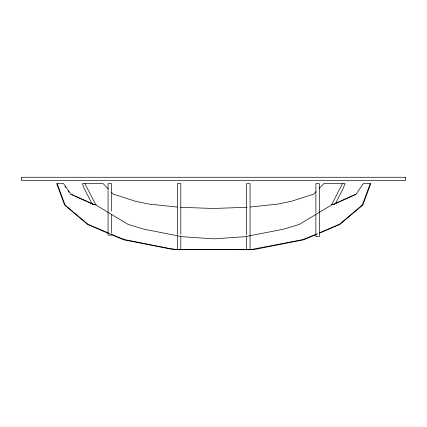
<?xml version="1.0" encoding="UTF-8"?>
<svg xmlns="http://www.w3.org/2000/svg" width="427" height="427" viewBox="0 0 427 427"><rect width="100%" height="100%" fill="white"/><g stroke="black" fill="none" stroke-linecap="round" stroke-linejoin="round"><path stroke-width="0.64" d="M370.214 183.647L362.299 205.051L339.342 224.362L319.273 232.966M342.491 183.647L331.437 205.051L299.37 224.362L284.158 229.032L245.21 236.702L213.703 238.842L182.19 236.702L143.242 229.032L128.031 224.362L95.963 205.051L84.914 183.647M335.569 203.316L342.732 189.439L345.107 183.647L323.794 183.647L319.241 188.382M316.049 191.696L313.776 194.066L291.481 201.272L277.897 204.09L250.329 207.004M335.056 203.818L339.257 201.923M340.458 201.379L352.462 195.961M353.663 195.422L356.065 194.338M317.448 233.745L302.546 239.686L251.14 249.528L177.333 249.581L169.209 248.423L124.86 239.686L114.212 235.571L88.058 224.362L65.101 205.051L57.191 183.647M316.22 234.492L304.099 239.686L254.241 249.528L250.019 249.736L173.159 249.528L123.307 239.686L111.185 234.492M319.247 233.195L339.855 224.362L362.811 205.051L370.721 183.647L363.286 183.647L356.113 194.066L333.909 204.09L331.363 204.677M331.331 204.811L334.458 204.09M332.446 204.677L334.368 204.239M247.041 207.26L213.473 208.483L180.562 207.282M177.274 207.074L149.05 204.09L135.466 201.272L113.171 194.066L111.351 192.171M96.219 204.821L93.038 204.09L70.834 194.066L63.66 183.647L56.679 183.647L64.589 205.051L87.546 224.362L108.154 233.195M92.488 204.09L95.616 204.811M92.579 204.239L94.5 204.677M70.887 194.338L73.284 195.422M74.485 195.961L86.489 201.379M87.69 201.923L91.287 203.546M108.164 188.857L103.153 183.647L82.299 183.647L84.674 189.439L92.136 203.898M65 186.391L65.753 187.485M68.021 190.778L69.153 192.422M315.873 213.041L315.873 183.647L319.337 183.647L319.337 236.617L315.873 236.617L315.873 214.375M250.067 249.581L250.067 183.647L246.603 183.647L246.603 234.77M246.603 236.617L246.603 249.581M180.797 234.503L180.797 183.647L177.333 183.647L177.333 234.503M180.797 236.446L180.797 249.736L177.333 249.736L177.333 235.8M111.527 211.045L111.527 183.647L108.063 183.647L108.063 235.133L111.527 235.133L111.527 233.964M111.527 214.375L111.527 232.8M405.65 177.264L21.35 177.264L21.35 180.466L405.65 180.466L405.65 177.264"/></g></svg>
